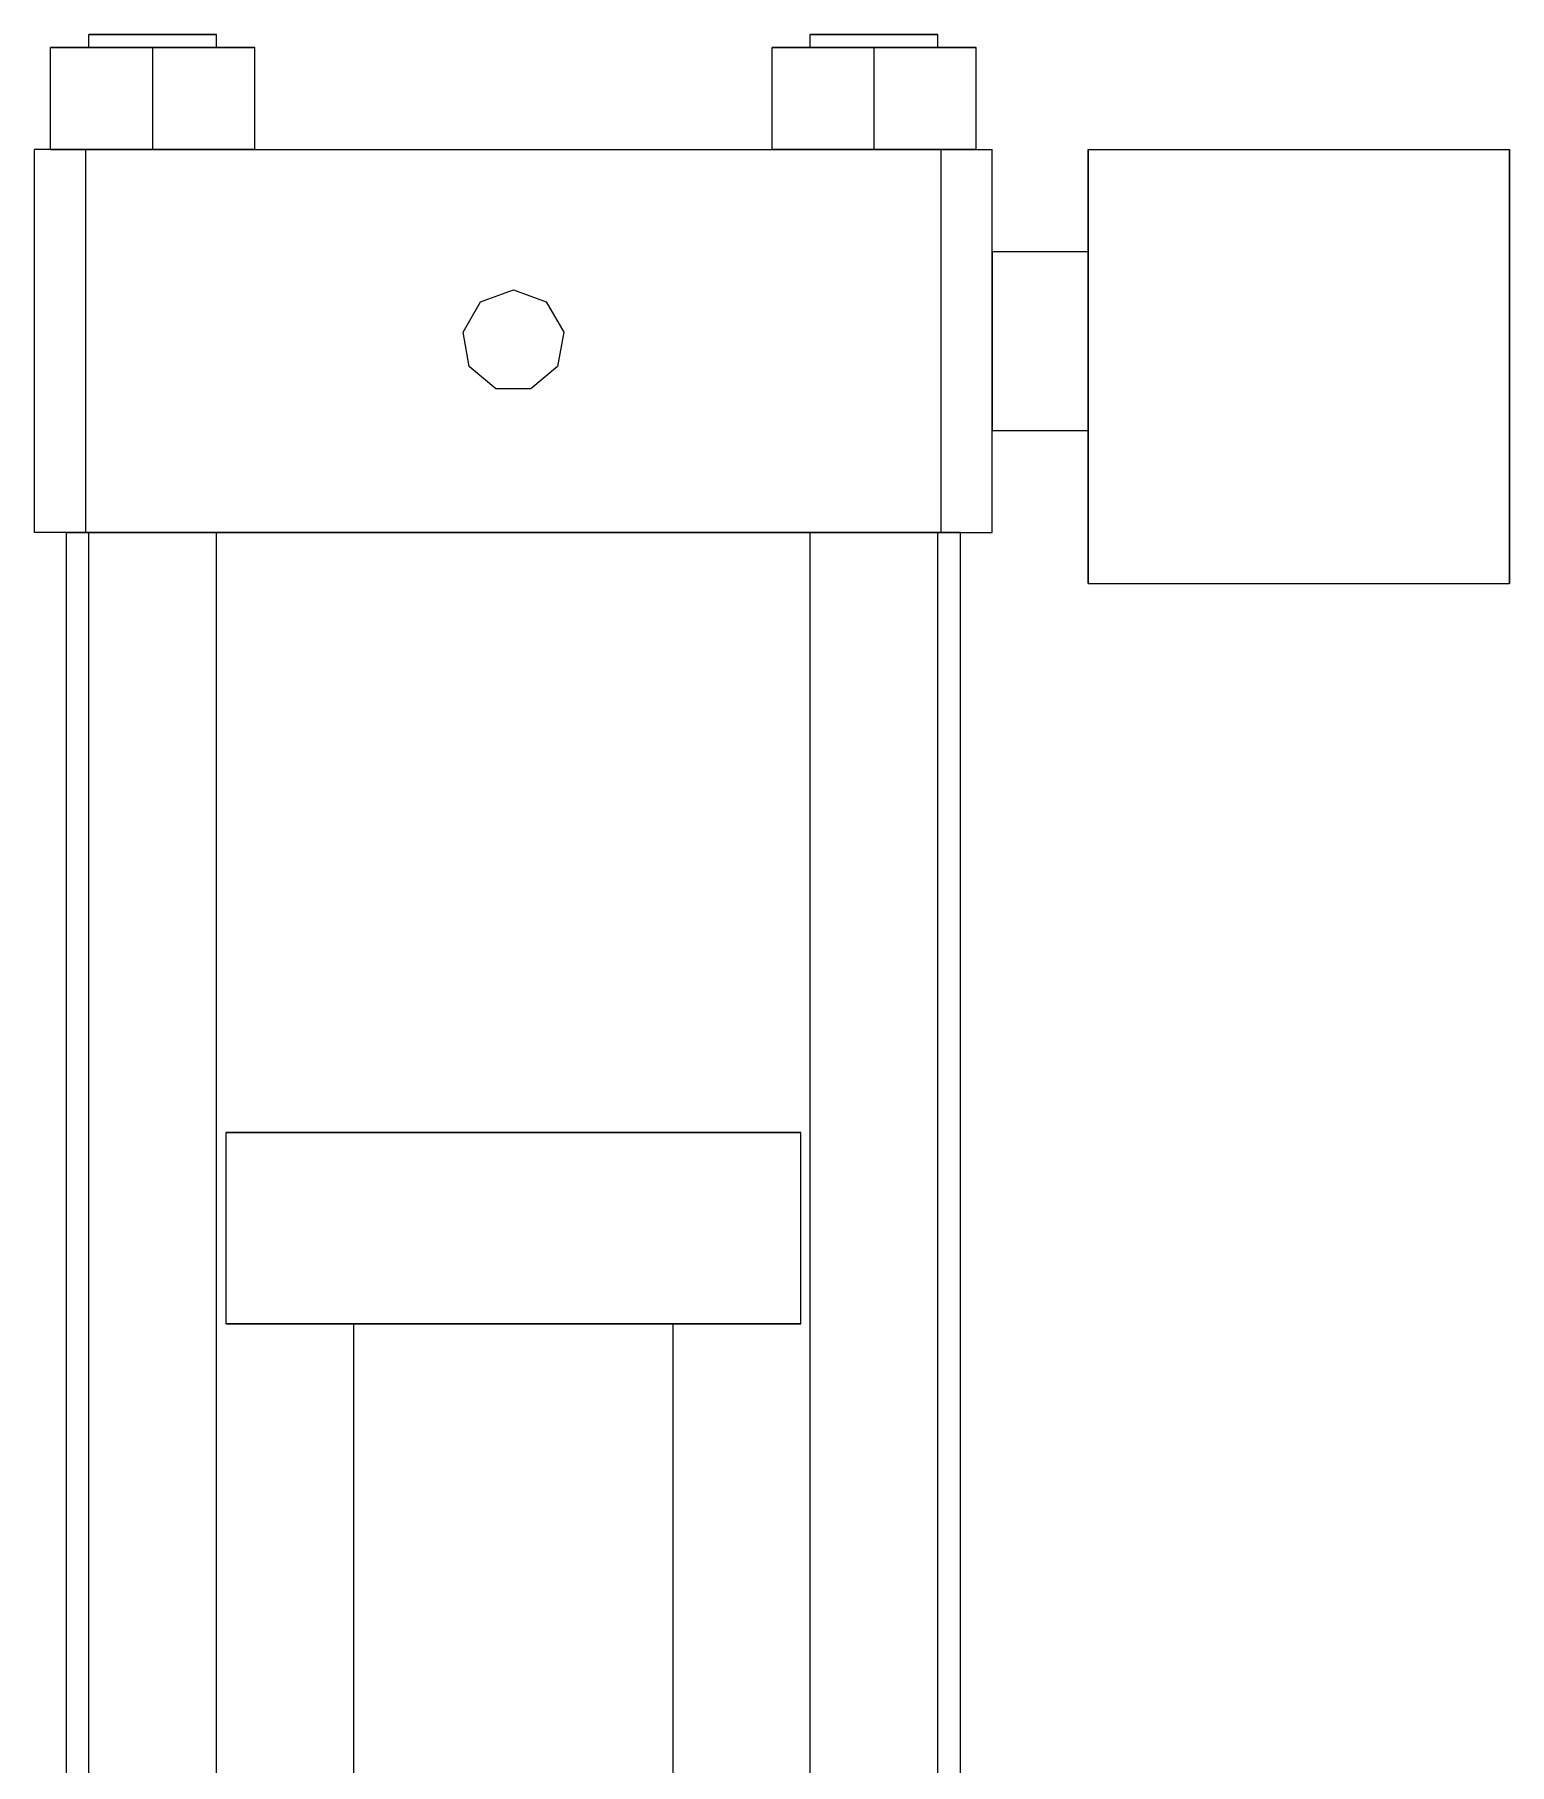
# Model space of a CAD drawing. Header units: millimetres. Extents: x -201 to 3037, y -406 to 3230.
# Drawn here: x 2362.5 to 2478, y 1522.5 to 1658 of the extents above; entities that cross this region are included whole.
import ezdxf

# ---------------------------------------------------------------- set-up
doc = ezdxf.new("R2010")
doc.units = ezdxf.units.MM
doc.layers.add('HIDDEN', color=8, linetype='Continuous')
doc.layers.add('VISIBLE', color=7, linetype='Continuous')

msp = doc.modelspace()

# ---------------------------------------------------------------- linework, layer by layer
at = {"layer": 'HIDDEN'}
for points in [[(2376.75, 1658), (2376.62, 1658), (2376.25, 1658), (2375.66, 1658), (2374.87, 1658), (2373.92, 1658), (2372.86, 1658), (2371.75, 1658), (2370.64, 1658), (2369.58, 1658), (2368.63, 1658), (2367.84, 1658), (2367.25, 1658), (2366.88, 1658), (2366.75, 1658)], [(2366.75, 1658), (2366.78, 1658), (2366.88, 1658), (2367.03, 1658), (2367.25, 1658), (2367.52, 1658), (2367.84, 1658), (2368.21, 1658), (2368.63, 1658), (2369.09, 1658), (2369.58, 1658), (2370.1, 1658), (2370.64, 1658), (2371.19, 1658), (2371.75, 1658)], [(2376.75, 1658), (2376.62, 1658), (2376.25, 1658), (2375.66, 1658), (2374.87, 1658), (2373.92, 1658), (2372.86, 1658), (2371.75, 1658), (2370.64, 1658), (2369.58, 1658), (2368.63, 1658), (2367.84, 1658), (2367.25, 1658), (2366.88, 1658), (2366.75, 1658)], [(2371.75, 1658), (2372.31, 1658), (2372.86, 1658), (2373.4, 1658), (2373.92, 1658), (2374.41, 1658), (2374.87, 1658), (2375.29, 1658), (2375.66, 1658), (2375.98, 1658), (2376.25, 1658), (2376.47, 1658), (2376.62, 1658), (2376.72, 1658), (2376.75, 1658)], [(2433.25, 1658), (2433.12, 1658), (2432.75, 1658), (2432.16, 1658), (2431.37, 1658), (2430.42, 1658), (2429.36, 1658), (2428.25, 1658), (2427.14, 1658), (2426.08, 1658), (2425.13, 1658), (2424.34, 1658), (2423.75, 1658), (2423.38, 1658), (2423.25, 1658)], [(2423.25, 1658), (2423.28, 1658), (2423.38, 1658), (2423.53, 1658), (2423.75, 1658), (2424.02, 1658), (2424.34, 1658), (2424.71, 1658), (2425.13, 1658), (2425.59, 1658), (2426.08, 1658), (2426.6, 1658), (2427.14, 1658), (2427.69, 1658), (2428.25, 1658)], [(2433.25, 1658), (2433.12, 1658), (2432.75, 1658), (2432.16, 1658), (2431.37, 1658), (2430.42, 1658), (2429.36, 1658), (2428.25, 1658), (2427.14, 1658), (2426.08, 1658), (2425.13, 1658), (2424.34, 1658), (2423.75, 1658), (2423.38, 1658), (2423.25, 1658)], [(2428.25, 1658), (2428.81, 1658), (2429.36, 1658), (2429.9, 1658), (2430.42, 1658), (2430.91, 1658), (2431.37, 1658), (2431.79, 1658), (2432.16, 1658), (2432.48, 1658), (2432.75, 1658), (2432.97, 1658), (2433.12, 1658), (2433.22, 1658), (2433.25, 1658)], [(2363.75, 1649), (2363.75, 1657)], [(2363.75, 1657), (2371.75, 1657)], [(2371.75, 1657), (2363.75, 1657)], [(2363.75, 1649), (2363.75, 1657)], [(2371.75, 1657), (2363.75, 1657)], [(2363.75, 1649), (2363.75, 1657)], [(2376.75, 1657), (2376.62, 1657), (2376.25, 1657), (2375.66, 1657), (2374.87, 1657), (2373.92, 1657), (2372.86, 1657), (2371.75, 1657), (2370.64, 1657), (2369.58, 1657), (2368.63, 1657), (2367.84, 1657), (2367.25, 1657), (2366.88, 1657), (2366.75, 1657)], [(2366.75, 1657), (2366.78, 1657), (2366.88, 1657), (2367.03, 1657), (2367.25, 1657), (2367.52, 1657), (2367.84, 1657), (2368.21, 1657), (2368.63, 1657), (2369.09, 1657), (2369.58, 1657), (2370.1, 1657), (2370.64, 1657), (2371.19, 1657), (2371.75, 1657)], [(2376.75, 1657), (2376.62, 1657), (2376.25, 1657), (2375.66, 1657), (2374.87, 1657), (2373.92, 1657), (2372.86, 1657), (2371.75, 1657), (2370.64, 1657), (2369.58, 1657), (2368.63, 1657), (2367.84, 1657), (2367.25, 1657), (2366.88, 1657), (2366.75, 1657)], [(2366.75, 1657), (2366.78, 1657), (2366.88, 1657), (2367.03, 1657), (2367.25, 1657), (2367.52, 1657), (2367.84, 1657), (2368.21, 1657), (2368.63, 1657), (2369.09, 1657), (2369.58, 1657), (2370.1, 1657), (2370.64, 1657), (2371.19, 1657), (2371.75, 1657)], [(2371.75, 1649), (2371.75, 1657)], [(2371.75, 1657), (2379.75, 1657)], [(2379.75, 1657), (2371.75, 1657)], [(2371.75, 1657), (2372.31, 1657), (2372.86, 1657), (2373.4, 1657), (2373.92, 1657), (2374.41, 1657), (2374.87, 1657), (2375.29, 1657), (2375.66, 1657), (2375.98, 1657), (2376.25, 1657), (2376.47, 1657), (2376.62, 1657), (2376.72, 1657), (2376.75, 1657)], [(2371.75, 1649), (2371.75, 1657)], [(2379.75, 1657), (2371.75, 1657)], [(2371.75, 1657), (2372.31, 1657), (2372.86, 1657), (2373.4, 1657), (2373.92, 1657), (2374.41, 1657), (2374.87, 1657), (2375.29, 1657), (2375.66, 1657), (2375.98, 1657), (2376.25, 1657), (2376.47, 1657), (2376.62, 1657), (2376.72, 1657), (2376.75, 1657)], [(2371.75, 1649), (2371.75, 1657)], [(2379.75, 1649), (2379.75, 1657)], [(2379.75, 1649), (2379.75, 1657)], [(2379.75, 1649), (2379.75, 1657)], [(2420.25, 1649), (2420.25, 1657)], [(2420.25, 1657), (2428.25, 1657)], [(2428.25, 1657), (2420.25, 1657)], [(2420.25, 1649), (2420.25, 1657)], [(2428.25, 1657), (2420.25, 1657)], [(2420.25, 1649), (2420.25, 1657)], [(2433.25, 1657), (2433.12, 1657), (2432.75, 1657), (2432.16, 1657), (2431.37, 1657), (2430.42, 1657), (2429.36, 1657), (2428.25, 1657), (2427.14, 1657), (2426.08, 1657), (2425.13, 1657), (2424.34, 1657), (2423.75, 1657), (2423.38, 1657), (2423.25, 1657)], [(2423.25, 1657), (2423.28, 1657), (2423.38, 1657), (2423.53, 1657), (2423.75, 1657), (2424.02, 1657), (2424.34, 1657), (2424.71, 1657), (2425.13, 1657), (2425.59, 1657), (2426.08, 1657), (2426.6, 1657), (2427.14, 1657), (2427.69, 1657), (2428.25, 1657)], [(2433.25, 1657), (2433.12, 1657), (2432.75, 1657), (2432.16, 1657), (2431.37, 1657), (2430.42, 1657), (2429.36, 1657), (2428.25, 1657), (2427.14, 1657), (2426.08, 1657), (2425.13, 1657), (2424.34, 1657), (2423.75, 1657), (2423.38, 1657), (2423.25, 1657)], [(2423.25, 1657), (2423.28, 1657), (2423.38, 1657), (2423.53, 1657), (2423.75, 1657), (2424.02, 1657), (2424.34, 1657), (2424.71, 1657), (2425.13, 1657), (2425.59, 1657), (2426.08, 1657), (2426.6, 1657), (2427.14, 1657), (2427.69, 1657), (2428.25, 1657)], [(2428.25, 1649), (2428.25, 1657)], [(2428.25, 1657), (2436.25, 1657)], [(2436.25, 1657), (2428.25, 1657)], [(2428.25, 1657), (2428.81, 1657), (2429.36, 1657), (2429.9, 1657), (2430.42, 1657), (2430.91, 1657), (2431.37, 1657), (2431.79, 1657), (2432.16, 1657), (2432.48, 1657), (2432.75, 1657), (2432.97, 1657), (2433.12, 1657), (2433.22, 1657), (2433.25, 1657)], [(2428.25, 1649), (2428.25, 1657)], [(2436.25, 1657), (2428.25, 1657)], [(2428.25, 1657), (2428.81, 1657), (2429.36, 1657), (2429.9, 1657), (2430.42, 1657), (2430.91, 1657), (2431.37, 1657), (2431.79, 1657), (2432.16, 1657), (2432.48, 1657), (2432.75, 1657), (2432.97, 1657), (2433.12, 1657), (2433.22, 1657), (2433.25, 1657)], [(2428.25, 1649), (2428.25, 1657)], [(2436.25, 1649), (2436.25, 1657)], [(2436.25, 1649), (2436.25, 1657)], [(2436.25, 1649), (2436.25, 1657)], [(2366.5, 1649), (2362.5, 1649)], [(2362.5, 1619), (2362.5, 1649)], [(2363.75, 1649), (2371.75, 1649)], [(2371.75, 1649), (2363.75, 1649)], [(2363.75, 1649), (2371.75, 1649)], [(2371.75, 1649), (2363.75, 1649)], [(2366.5, 1649), (2433.5, 1649)], [(2366.5, 1619), (2366.5, 1649)], [(2376.75, 1649), (2376.62, 1649), (2376.25, 1649), (2375.66, 1649), (2374.87, 1649), (2373.92, 1649), (2372.86, 1649), (2371.75, 1649), (2370.64, 1649), (2369.58, 1649), (2368.63, 1649), (2367.84, 1649), (2367.25, 1649), (2366.88, 1649), (2366.75, 1649)], [(2366.75, 1649), (2366.78, 1649), (2366.88, 1649), (2367.03, 1649), (2367.25, 1649), (2367.52, 1649), (2367.84, 1649), (2368.21, 1649), (2368.63, 1649), (2369.09, 1649), (2369.58, 1649), (2370.1, 1649), (2370.64, 1649), (2371.19, 1649), (2371.75, 1649)], [(2376.75, 1649), (2376.62, 1649), (2376.25, 1649), (2375.66, 1649), (2374.87, 1649), (2373.92, 1649), (2372.86, 1649), (2371.75, 1649), (2370.64, 1649), (2369.58, 1649), (2368.63, 1649), (2367.84, 1649), (2367.25, 1649), (2366.88, 1649), (2366.75, 1649)], [(2366.75, 1649), (2366.78, 1649), (2366.88, 1649), (2367.03, 1649), (2367.25, 1649), (2367.52, 1649), (2367.84, 1649), (2368.21, 1649), (2368.63, 1649), (2369.09, 1649), (2369.58, 1649), (2370.1, 1649), (2370.64, 1649), (2371.19, 1649), (2371.75, 1649)], [(2371.75, 1649), (2379.75, 1649)], [(2379.75, 1649), (2371.75, 1649)], [(2371.75, 1649), (2372.31, 1649), (2372.86, 1649), (2373.4, 1649), (2373.92, 1649), (2374.41, 1649), (2374.87, 1649), (2375.29, 1649), (2375.66, 1649), (2375.98, 1649), (2376.25, 1649), (2376.47, 1649), (2376.62, 1649), (2376.72, 1649), (2376.75, 1649)], [(2371.75, 1649), (2379.75, 1649)], [(2379.75, 1649), (2371.75, 1649)], [(2371.75, 1649), (2372.31, 1649), (2372.86, 1649), (2373.4, 1649), (2373.92, 1649), (2374.41, 1649), (2374.87, 1649), (2375.29, 1649), (2375.66, 1649), (2375.98, 1649), (2376.25, 1649), (2376.47, 1649), (2376.62, 1649), (2376.72, 1649), (2376.75, 1649)], [(2420.25, 1649), (2428.25, 1649)], [(2428.25, 1649), (2420.25, 1649)], [(2420.25, 1649), (2428.25, 1649)], [(2428.25, 1649), (2420.25, 1649)], [(2433.25, 1649), (2433.12, 1649), (2432.75, 1649), (2432.16, 1649), (2431.37, 1649), (2430.42, 1649), (2429.36, 1649), (2428.25, 1649), (2427.14, 1649), (2426.08, 1649), (2425.13, 1649), (2424.34, 1649), (2423.75, 1649), (2423.38, 1649), (2423.25, 1649)], [(2423.25, 1649), (2423.28, 1649), (2423.38, 1649), (2423.53, 1649), (2423.75, 1649), (2424.02, 1649), (2424.34, 1649), (2424.71, 1649), (2425.13, 1649), (2425.59, 1649), (2426.08, 1649), (2426.6, 1649), (2427.14, 1649), (2427.69, 1649), (2428.25, 1649)], [(2433.25, 1649), (2433.12, 1649), (2432.75, 1649), (2432.16, 1649), (2431.37, 1649), (2430.42, 1649), (2429.36, 1649), (2428.25, 1649), (2427.14, 1649), (2426.08, 1649), (2425.13, 1649), (2424.34, 1649), (2423.75, 1649), (2423.38, 1649), (2423.25, 1649)], [(2423.25, 1649), (2423.28, 1649), (2423.38, 1649), (2423.53, 1649), (2423.75, 1649), (2424.02, 1649), (2424.34, 1649), (2424.71, 1649), (2425.13, 1649), (2425.59, 1649), (2426.08, 1649), (2426.6, 1649), (2427.14, 1649), (2427.69, 1649), (2428.25, 1649)], [(2428.25, 1649), (2436.25, 1649)], [(2436.25, 1649), (2428.25, 1649)], [(2428.25, 1649), (2428.81, 1649), (2429.36, 1649), (2429.9, 1649), (2430.42, 1649), (2430.91, 1649), (2431.37, 1649), (2431.79, 1649), (2432.16, 1649), (2432.48, 1649), (2432.75, 1649), (2432.97, 1649), (2433.12, 1649), (2433.22, 1649), (2433.25, 1649)], [(2428.25, 1649), (2436.25, 1649)], [(2436.25, 1649), (2428.25, 1649)], [(2428.25, 1649), (2428.81, 1649), (2429.36, 1649), (2429.9, 1649), (2430.42, 1649), (2430.91, 1649), (2431.37, 1649), (2431.79, 1649), (2432.16, 1649), (2432.48, 1649), (2432.75, 1649), (2432.97, 1649), (2433.12, 1649), (2433.22, 1649), (2433.25, 1649)], [(2433.5, 1619), (2433.5, 1649)], [(2433.5, 1649), (2437.5, 1649)], [(2437.5, 1619), (2437.5, 1649)], [(2445, 1615), (2445, 1615.43), (2445, 1616.68), (2445, 1618.71), (2445, 1621.4), (2445, 1624.62), (2445, 1628.22), (2445, 1632), (2445, 1635.78), (2445, 1639.38), (2445, 1642.6), (2445, 1645.29), (2445, 1647.32), (2445, 1648.57), (2445, 1649)], [(2478, 1615), (2478, 1615.43), (2478, 1616.68), (2478, 1618.71), (2478, 1621.4), (2478, 1624.62), (2478, 1628.22), (2478, 1632), (2478, 1635.78), (2478, 1639.38), (2478, 1642.6), (2478, 1645.29), (2478, 1647.32), (2478, 1648.57), (2478, 1649)], [(2437.5, 1641), (2437.5, 1640.82), (2437.5, 1640.31), (2437.5, 1639.47), (2437.5, 1638.36), (2437.5, 1637.04), (2437.5, 1635.56), (2437.5, 1634), (2437.5, 1632.44), (2437.5, 1630.96), (2437.5, 1629.64), (2437.5, 1628.53), (2437.5, 1627.69), (2437.5, 1627.18), (2437.5, 1627)], [(2437.5, 1627), (2437.5, 1627.18), (2437.5, 1627.69), (2437.5, 1628.53), (2437.5, 1629.64), (2437.5, 1630.96), (2437.5, 1632.44), (2437.5, 1634), (2437.5, 1635.56), (2437.5, 1637.04), (2437.5, 1638.36), (2437.5, 1639.47), (2437.5, 1640.31), (2437.5, 1640.82), (2437.5, 1641)], [(2445, 1641), (2445, 1640.82), (2445, 1640.31), (2445, 1639.47), (2445, 1638.36), (2445, 1637.04), (2445, 1635.56), (2445, 1634), (2445, 1632.44), (2445, 1630.96), (2445, 1629.64), (2445, 1628.53), (2445, 1627.69), (2445, 1627.18), (2445, 1627)], [(2445, 1627), (2445, 1627.18), (2445, 1627.69), (2445, 1628.53), (2445, 1629.64), (2445, 1630.96), (2445, 1632.44), (2445, 1634), (2445, 1635.56), (2445, 1637.04), (2445, 1638.36), (2445, 1639.47), (2445, 1640.31), (2445, 1640.82), (2445, 1641)], [(2400, 1638), (2402.57, 1637.06), (2403.94, 1634.69), (2403.46, 1632), (2401.37, 1630.24), (2398.63, 1630.24), (2396.54, 1632), (2396.06, 1634.69), (2397.43, 1637.06), (2400, 1638)], [(2400, 1638), (2402.57, 1637.06), (2403.94, 1634.69), (2403.46, 1632), (2401.37, 1630.24), (2398.63, 1630.24), (2396.54, 1632), (2396.06, 1634.69), (2397.43, 1637.06), (2400, 1638)], [(2366.5, 1619), (2362.5, 1619)], [(2435, 1619), (2434.12, 1619), (2431.53, 1619), (2427.36, 1619), (2421.82, 1619), (2415.19, 1619), (2407.79, 1619), (2400, 1619), (2392.21, 1619), (2384.81, 1619), (2378.18, 1619), (2372.64, 1619), (2368.47, 1619), (2365.88, 1619), (2365, 1619)], [(2365, 1619), (2365.22, 1619), (2365.88, 1619), (2366.96, 1619), (2368.47, 1619), (2370.36, 1619), (2372.64, 1619), (2375.25, 1619), (2378.18, 1619), (2381.38, 1619), (2384.81, 1619), (2388.44, 1619), (2392.21, 1619), (2396.08, 1619), (2400, 1619)], [(2366.5, 1619), (2433.5, 1619)], [(2400, 1619), (2403.92, 1619), (2407.79, 1619), (2411.56, 1619), (2415.19, 1619), (2418.62, 1619), (2421.82, 1619), (2424.75, 1619), (2427.36, 1619), (2429.64, 1619), (2431.53, 1619), (2433.04, 1619), (2434.12, 1619), (2434.78, 1619), (2435, 1619)], [(2433.5, 1619), (2437.5, 1619)], [(2422.5, 1572), (2421.94, 1572), (2420.27, 1572), (2417.59, 1572), (2414.03, 1572), (2409.76, 1572), (2405.01, 1572), (2400, 1572), (2394.99, 1572), (2390.24, 1572), (2385.97, 1572), (2382.41, 1572), (2379.73, 1572), (2378.06, 1572), (2377.5, 1572)], [(2377.5, 1572), (2377.64, 1572), (2378.06, 1572), (2378.76, 1572), (2379.73, 1572), (2380.95, 1572), (2382.41, 1572), (2384.09, 1572), (2385.97, 1572), (2388.03, 1572), (2390.24, 1572), (2392.57, 1572), (2394.99, 1572), (2397.48, 1572), (2400, 1572)], [(2422.5, 1572), (2421.94, 1572), (2420.27, 1572), (2417.59, 1572), (2414.03, 1572), (2409.76, 1572), (2405.01, 1572), (2400, 1572), (2394.99, 1572), (2390.24, 1572), (2385.97, 1572), (2382.41, 1572), (2379.73, 1572), (2378.06, 1572), (2377.5, 1572)], [(2412.5, 1572), (2412.19, 1572), (2411.26, 1572), (2409.77, 1572), (2407.79, 1572), (2405.42, 1572), (2402.78, 1572), (2400, 1572), (2397.22, 1572), (2394.58, 1572), (2392.21, 1572), (2390.23, 1572), (2388.74, 1572), (2387.81, 1572), (2387.5, 1572)], [(2387.5, 1572), (2387.58, 1572), (2387.81, 1572), (2388.2, 1572), (2388.74, 1572), (2389.42, 1572), (2390.23, 1572), (2391.16, 1572), (2392.21, 1572), (2393.35, 1572), (2394.58, 1572), (2395.87, 1572), (2397.22, 1572), (2398.6, 1572), (2400, 1572)], [(2412.5, 1572), (2412.19, 1572), (2411.26, 1572), (2409.77, 1572), (2407.79, 1572), (2405.42, 1572), (2402.78, 1572), (2400, 1572), (2397.22, 1572), (2394.58, 1572), (2392.21, 1572), (2390.23, 1572), (2388.74, 1572), (2387.81, 1572), (2387.5, 1572)], [(2387.5, 1572), (2387.58, 1572), (2387.81, 1572), (2388.2, 1572), (2388.74, 1572), (2389.42, 1572), (2390.23, 1572), (2391.16, 1572), (2392.21, 1572), (2393.35, 1572), (2394.58, 1572), (2395.87, 1572), (2397.22, 1572), (2398.6, 1572), (2400, 1572)], [(2412.5, 1572), (2412.19, 1572), (2411.26, 1572), (2409.77, 1572), (2407.79, 1572), (2405.42, 1572), (2402.78, 1572), (2400, 1572), (2397.22, 1572), (2394.58, 1572), (2392.21, 1572), (2390.23, 1572), (2388.74, 1572), (2387.81, 1572), (2387.5, 1572)], [(2387.5, 1572), (2387.58, 1572), (2387.81, 1572), (2388.2, 1572), (2388.74, 1572), (2389.42, 1572), (2390.23, 1572), (2391.16, 1572), (2392.21, 1572), (2393.35, 1572), (2394.58, 1572), (2395.87, 1572), (2397.22, 1572), (2398.6, 1572), (2400, 1572)], [(2412.5, 1572), (2412.19, 1572), (2411.26, 1572), (2409.77, 1572), (2407.79, 1572), (2405.42, 1572), (2402.78, 1572), (2400, 1572), (2397.22, 1572), (2394.58, 1572), (2392.21, 1572), (2390.23, 1572), (2388.74, 1572), (2387.81, 1572), (2387.5, 1572)], [(2387.5, 1572), (2387.58, 1572), (2387.81, 1572), (2388.2, 1572), (2388.74, 1572), (2389.42, 1572), (2390.23, 1572), (2391.16, 1572), (2392.21, 1572), (2393.35, 1572), (2394.58, 1572), (2395.87, 1572), (2397.22, 1572), (2398.6, 1572), (2400, 1572)], [(2400, 1572), (2401.4, 1572), (2402.78, 1572), (2404.13, 1572), (2405.42, 1572), (2406.65, 1572), (2407.79, 1572), (2408.84, 1572), (2409.77, 1572), (2410.58, 1572), (2411.26, 1572), (2411.8, 1572), (2412.19, 1572), (2412.42, 1572), (2412.5, 1572)], [(2400, 1572), (2402.52, 1572), (2405.01, 1572), (2407.43, 1572), (2409.76, 1572), (2411.97, 1572), (2414.03, 1572), (2415.91, 1572), (2417.59, 1572), (2419.05, 1572), (2420.27, 1572), (2421.24, 1572), (2421.94, 1572), (2422.36, 1572), (2422.5, 1572)], [(2400, 1572), (2401.4, 1572), (2402.78, 1572), (2404.13, 1572), (2405.42, 1572), (2406.65, 1572), (2407.79, 1572), (2408.84, 1572), (2409.77, 1572), (2410.58, 1572), (2411.26, 1572), (2411.8, 1572), (2412.19, 1572), (2412.42, 1572), (2412.5, 1572)], [(2400, 1572), (2401.4, 1572), (2402.78, 1572), (2404.13, 1572), (2405.42, 1572), (2406.65, 1572), (2407.79, 1572), (2408.84, 1572), (2409.77, 1572), (2410.58, 1572), (2411.26, 1572), (2411.8, 1572), (2412.19, 1572), (2412.42, 1572), (2412.5, 1572)], [(2400, 1572), (2401.4, 1572), (2402.78, 1572), (2404.13, 1572), (2405.42, 1572), (2406.65, 1572), (2407.79, 1572), (2408.84, 1572), (2409.77, 1572), (2410.58, 1572), (2411.26, 1572), (2411.8, 1572), (2412.19, 1572), (2412.42, 1572), (2412.5, 1572)], [(2422.5, 1557), (2421.94, 1557), (2420.27, 1557), (2417.59, 1557), (2414.03, 1557), (2409.76, 1557), (2405.01, 1557), (2400, 1557), (2394.99, 1557), (2390.24, 1557), (2385.97, 1557), (2382.41, 1557), (2379.73, 1557), (2378.06, 1557), (2377.5, 1557)], [(2377.5, 1557), (2377.64, 1557), (2378.06, 1557), (2378.76, 1557), (2379.73, 1557), (2380.95, 1557), (2382.41, 1557), (2384.09, 1557), (2385.97, 1557), (2388.03, 1557), (2390.24, 1557), (2392.57, 1557), (2394.99, 1557), (2397.48, 1557), (2400, 1557)], [(2422.5, 1557), (2421.94, 1557), (2420.27, 1557), (2417.59, 1557), (2414.03, 1557), (2409.76, 1557), (2405.01, 1557), (2400, 1557), (2394.99, 1557), (2390.24, 1557), (2385.97, 1557), (2382.41, 1557), (2379.73, 1557), (2378.06, 1557), (2377.5, 1557)], [(2412.5, 1557), (2412.19, 1557), (2411.26, 1557), (2409.77, 1557), (2407.79, 1557), (2405.42, 1557), (2402.78, 1557), (2400, 1557), (2397.22, 1557), (2394.58, 1557), (2392.21, 1557), (2390.23, 1557), (2388.74, 1557), (2387.81, 1557), (2387.5, 1557)], [(2387.5, 1557), (2387.58, 1557), (2387.81, 1557), (2388.2, 1557), (2388.74, 1557), (2389.42, 1557), (2390.23, 1557), (2391.16, 1557), (2392.21, 1557), (2393.35, 1557), (2394.58, 1557), (2395.87, 1557), (2397.22, 1557), (2398.6, 1557), (2400, 1557)], [(2412.5, 1557), (2412.19, 1557), (2411.26, 1557), (2409.77, 1557), (2407.79, 1557), (2405.42, 1557), (2402.78, 1557), (2400, 1557), (2397.22, 1557), (2394.58, 1557), (2392.21, 1557), (2390.23, 1557), (2388.74, 1557), (2387.81, 1557), (2387.5, 1557)], [(2387.5, 1557), (2387.58, 1557), (2387.81, 1557), (2388.2, 1557), (2388.74, 1557), (2389.42, 1557), (2390.23, 1557), (2391.16, 1557), (2392.21, 1557), (2393.35, 1557), (2394.58, 1557), (2395.87, 1557), (2397.22, 1557), (2398.6, 1557), (2400, 1557)], [(2400, 1557), (2402.52, 1557), (2405.01, 1557), (2407.43, 1557), (2409.76, 1557), (2411.97, 1557), (2414.03, 1557), (2415.91, 1557), (2417.59, 1557), (2419.05, 1557), (2420.27, 1557), (2421.24, 1557), (2421.94, 1557), (2422.36, 1557), (2422.5, 1557)], [(2400, 1557), (2401.4, 1557), (2402.78, 1557), (2404.13, 1557), (2405.42, 1557), (2406.65, 1557), (2407.79, 1557), (2408.84, 1557), (2409.77, 1557), (2410.58, 1557), (2411.26, 1557), (2411.8, 1557), (2412.19, 1557), (2412.42, 1557), (2412.5, 1557)], [(2400, 1557), (2401.4, 1557), (2402.78, 1557), (2404.13, 1557), (2405.42, 1557), (2406.65, 1557), (2407.79, 1557), (2408.84, 1557), (2409.77, 1557), (2410.58, 1557), (2411.26, 1557), (2411.8, 1557), (2412.19, 1557), (2412.42, 1557), (2412.5, 1557)]]:
    msp.add_lwpolyline(points, dxfattribs=at)
at = {"layer": 'VISIBLE'}
for points in [[(2366.75, 1658), (2366.78, 1658), (2366.88, 1658), (2367.03, 1658), (2367.25, 1658), (2367.52, 1658), (2367.84, 1658), (2368.21, 1658), (2368.63, 1658), (2369.09, 1658), (2369.58, 1658), (2370.1, 1658), (2370.64, 1658), (2371.19, 1658), (2371.75, 1658)], [(2366.75, 1657), (2366.75, 1658)], [(2371.75, 1658), (2372.31, 1658), (2372.86, 1658), (2373.4, 1658), (2373.92, 1658), (2374.41, 1658), (2374.87, 1658), (2375.29, 1658), (2375.66, 1658), (2375.98, 1658), (2376.25, 1658), (2376.47, 1658), (2376.62, 1658), (2376.72, 1658), (2376.75, 1658)], [(2376.75, 1657), (2376.75, 1658)], [(2423.25, 1658), (2423.28, 1658), (2423.38, 1658), (2423.53, 1658), (2423.75, 1658), (2424.02, 1658), (2424.34, 1658), (2424.71, 1658), (2425.13, 1658), (2425.59, 1658), (2426.08, 1658), (2426.6, 1658), (2427.14, 1658), (2427.69, 1658), (2428.25, 1658)], [(2423.25, 1657), (2423.25, 1658)], [(2428.25, 1658), (2428.81, 1658), (2429.36, 1658), (2429.9, 1658), (2430.42, 1658), (2430.91, 1658), (2431.37, 1658), (2431.79, 1658), (2432.16, 1658), (2432.48, 1658), (2432.75, 1658), (2432.97, 1658), (2433.12, 1658), (2433.22, 1658), (2433.25, 1658)], [(2433.25, 1657), (2433.25, 1658)], [(2363.75, 1649), (2363.75, 1657)], [(2363.75, 1657), (2371.75, 1657)], [(2371.75, 1649), (2371.75, 1657)], [(2371.75, 1657), (2379.75, 1657)], [(2379.75, 1649), (2379.75, 1657)], [(2420.25, 1649), (2420.25, 1657)], [(2420.25, 1657), (2428.25, 1657)], [(2428.25, 1649), (2428.25, 1657)], [(2428.25, 1657), (2436.25, 1657)], [(2436.25, 1649), (2436.25, 1657)], [(2366.5, 1649), (2362.5, 1649)], [(2362.5, 1619), (2362.5, 1649)], [(2366.5, 1649), (2433.5, 1649)], [(2366.5, 1619), (2366.5, 1649)], [(2433.5, 1649), (2437.5, 1649)], [(2433.5, 1619), (2433.5, 1649)], [(2437.5, 1619), (2437.5, 1649)], [(2445, 1649), (2478, 1649)], [(2445, 1649), (2445, 1648.57), (2445, 1647.32), (2445, 1645.29), (2445, 1642.6), (2445, 1639.38), (2445, 1635.78), (2445, 1632), (2445, 1628.22), (2445, 1624.62), (2445, 1621.4), (2445, 1618.71), (2445, 1616.68), (2445, 1615.43), (2445, 1615)], [(2478, 1649), (2478, 1648.57), (2478, 1647.32), (2478, 1645.29), (2478, 1642.6), (2478, 1639.38), (2478, 1635.78), (2478, 1632), (2478, 1628.22), (2478, 1624.62), (2478, 1621.4), (2478, 1618.71), (2478, 1616.68), (2478, 1615.43), (2478, 1615)], [(2437.5, 1641), (2445, 1641)], [(2437.5, 1627), (2445, 1627)], [(2366.5, 1619), (2362.5, 1619)], [(2365, 1439), (2365, 1619)], [(2366.5, 1619), (2433.5, 1619)], [(2366.75, 1439), (2366.75, 1619)], [(2376.75, 1439), (2376.75, 1619)], [(2423.25, 1439), (2423.25, 1619)], [(2433.25, 1439), (2433.25, 1619)], [(2433.5, 1619), (2437.5, 1619)], [(2435, 1439), (2435, 1619)], [(2445, 1615), (2478, 1615)], [(2377.5, 1572), (2377.64, 1572), (2378.06, 1572), (2378.76, 1572), (2379.73, 1572), (2380.95, 1572), (2382.41, 1572), (2384.09, 1572), (2385.97, 1572), (2388.03, 1572), (2390.24, 1572), (2392.57, 1572), (2394.99, 1572), (2397.48, 1572), (2400, 1572)], [(2377.5, 1557), (2377.5, 1572)], [(2400, 1572), (2402.52, 1572), (2405.01, 1572), (2407.43, 1572), (2409.76, 1572), (2411.97, 1572), (2414.03, 1572), (2415.91, 1572), (2417.59, 1572), (2419.05, 1572), (2420.27, 1572), (2421.24, 1572), (2421.94, 1572), (2422.36, 1572), (2422.5, 1572)], [(2422.5, 1557), (2422.5, 1572)], [(2377.5, 1557), (2377.64, 1557), (2378.06, 1557), (2378.76, 1557), (2379.73, 1557), (2380.95, 1557), (2382.41, 1557), (2384.09, 1557), (2385.97, 1557), (2388.03, 1557), (2390.24, 1557), (2392.57, 1557), (2394.99, 1557), (2397.48, 1557), (2400, 1557)], [(2387.5, 1442), (2387.5, 1557)], [(2400, 1557), (2402.52, 1557), (2405.01, 1557), (2407.43, 1557), (2409.76, 1557), (2411.97, 1557), (2414.03, 1557), (2415.91, 1557), (2417.59, 1557), (2419.05, 1557), (2420.27, 1557), (2421.24, 1557), (2421.94, 1557), (2422.36, 1557), (2422.5, 1557)], [(2412.5, 1442), (2412.5, 1557)]]:
    msp.add_lwpolyline(points, dxfattribs=at)

doc.saveas('drawing.dxf')
